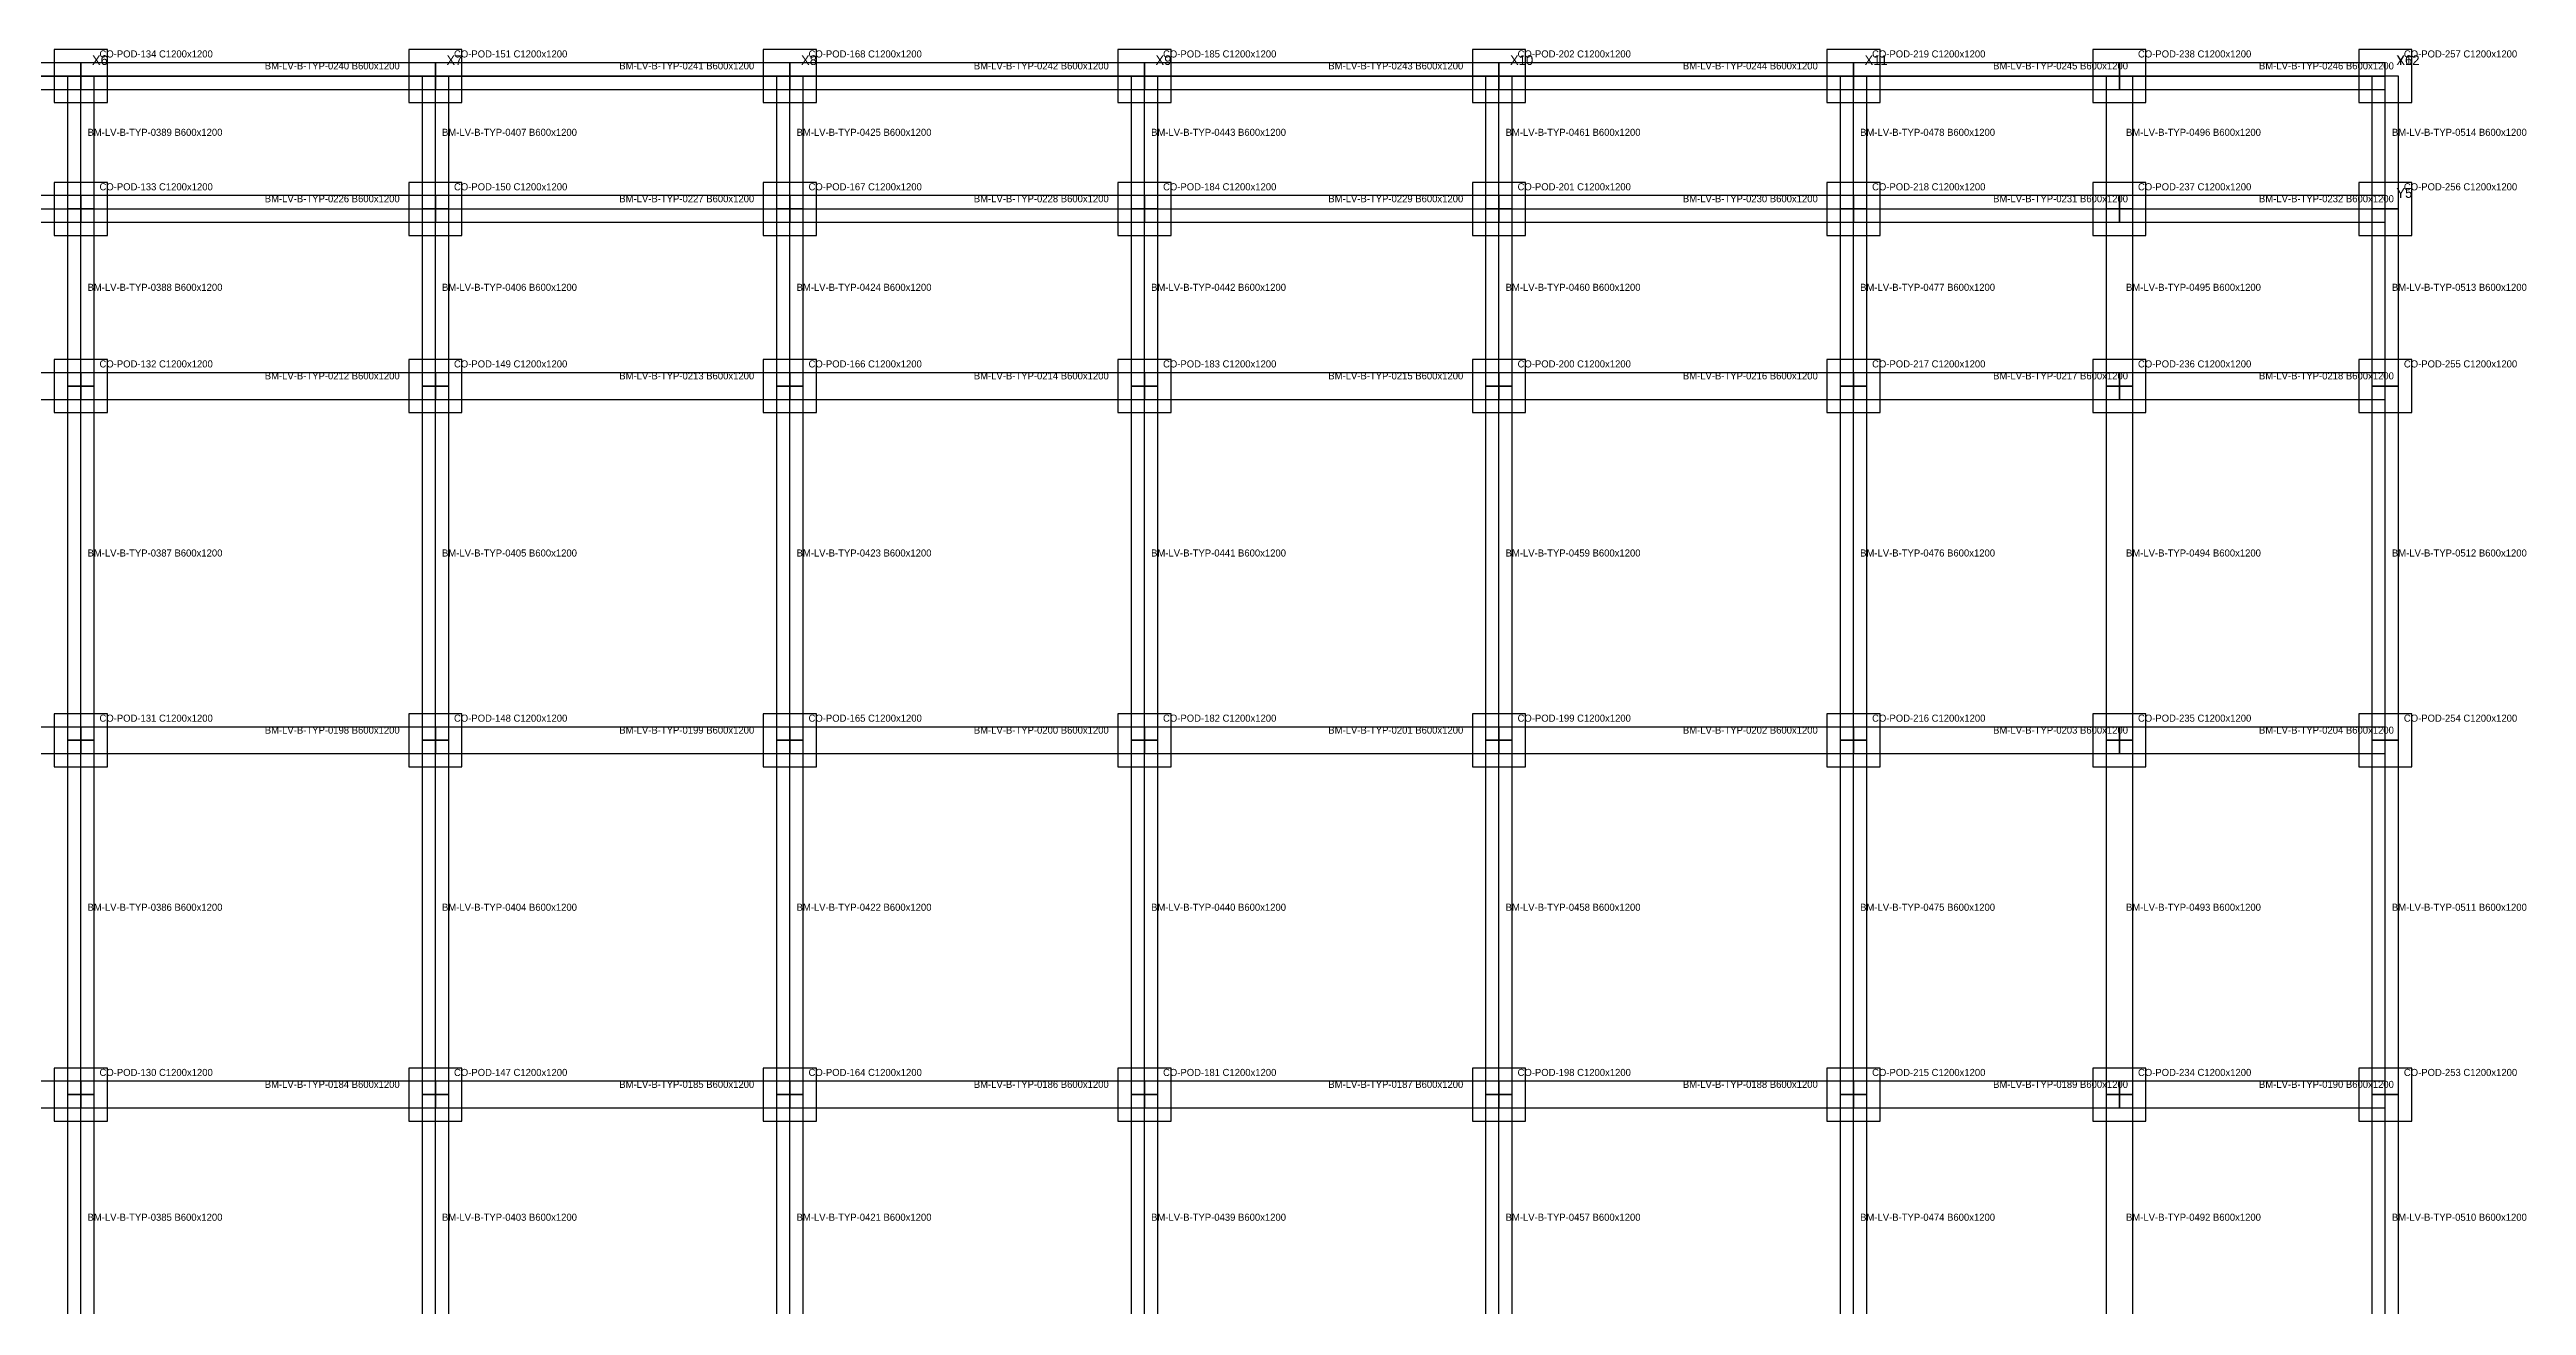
# Model space of a CAD drawing. Header units: millimetres. Extents: x -600 to 227101, y -254450 to 109948.
# Drawn here: x 51293 to 107186, y 74237 to 102600 of the extents above; entities that cross this region are included whole.
import ezdxf

# ---------------------------------------------------------------- set-up
doc = ezdxf.new("R2010")
doc.units = ezdxf.units.MM
for name, color, linetype in [('LV-B-TYP_BEAM', 5, 'Continuous'), ('LV-B-TYP_COLUMN', 1, 'Continuous'), ('LV-B-TYP_GRID', 8, 'Continuous'), ('LV-B-TYP_SLAB', 7, 'Continuous'), ('TEXT', 7, 'Continuous')]:
    doc.layers.add(name, color=color, linetype=linetype)

msp = doc.modelspace()

# ---------------------------------------------------------------- linework, layer by layer
at = {"layer": 'LV-B-TYP_BEAM'}
for points in [[(44000, 102300), (44000, 101700), (52000, 101700), (52000, 102300), (44000, 102300)], [(52000, 102300), (52000, 101700), (60000, 101700), (60000, 102300), (52000, 102300)], [(60000, 102300), (60000, 101700), (68000, 101700), (68000, 102300), (60000, 102300)], [(68000, 102300), (68000, 101700), (76000, 101700), (76000, 102300), (68000, 102300)], [(76000, 102300), (76000, 101700), (84000, 101700), (84000, 102300), (76000, 102300)], [(84000, 102300), (84000, 101700), (92000, 101700), (92000, 102300), (84000, 102300)], [(92000, 102300), (92000, 101700), (98000, 101700), (98000, 102300), (92000, 102300)], [(98000, 102300), (98000, 101700), (104000, 101700), (104000, 102300), (98000, 102300)], [(51700, 99000), (52300, 99000), (52300, 102000), (51700, 102000), (51700, 99000)], [(59700, 99000), (60300, 99000), (60300, 102000), (59700, 102000), (59700, 99000)], [(67700, 99000), (68300, 99000), (68300, 102000), (67700, 102000), (67700, 99000)], [(75700, 99000), (76300, 99000), (76300, 102000), (75700, 102000), (75700, 99000)], [(83700, 99000), (84300, 99000), (84300, 102000), (83700, 102000), (83700, 99000)], [(91700, 99000), (92300, 99000), (92300, 102000), (91700, 102000), (91700, 99000)], [(97700, 99000), (98300, 99000), (98300, 102000), (97700, 102000), (97700, 99000)], [(103700, 99000), (104300, 99000), (104300, 102000), (103700, 102000), (103700, 99000)], [(44000, 99300), (44000, 98700), (52000, 98700), (52000, 99300), (44000, 99300)], [(51700, 95000), (52300, 95000), (52300, 99000), (51700, 99000), (51700, 95000)], [(52000, 99300), (52000, 98700), (60000, 98700), (60000, 99300), (52000, 99300)], [(59700, 95000), (60300, 95000), (60300, 99000), (59700, 99000), (59700, 95000)], [(60000, 99300), (60000, 98700), (68000, 98700), (68000, 99300), (60000, 99300)], [(67700, 95000), (68300, 95000), (68300, 99000), (67700, 99000), (67700, 95000)], [(68000, 99300), (68000, 98700), (76000, 98700), (76000, 99300), (68000, 99300)], [(75700, 95000), (76300, 95000), (76300, 99000), (75700, 99000), (75700, 95000)], [(76000, 99300), (76000, 98700), (84000, 98700), (84000, 99300), (76000, 99300)], [(83700, 95000), (84300, 95000), (84300, 99000), (83700, 99000), (83700, 95000)], [(84000, 99300), (84000, 98700), (92000, 98700), (92000, 99300), (84000, 99300)], [(91700, 95000), (92300, 95000), (92300, 99000), (91700, 99000), (91700, 95000)], [(92000, 99300), (92000, 98700), (98000, 98700), (98000, 99300), (92000, 99300)], [(97700, 95000), (98300, 95000), (98300, 99000), (97700, 99000), (97700, 95000)], [(98000, 99300), (98000, 98700), (104000, 98700), (104000, 99300), (98000, 99300)], [(103700, 95000), (104300, 95000), (104300, 99000), (103700, 99000), (103700, 95000)], [(44000, 95300), (44000, 94700), (52000, 94700), (52000, 95300), (44000, 95300)], [(52000, 95300), (52000, 94700), (60000, 94700), (60000, 95300), (52000, 95300)], [(60000, 95300), (60000, 94700), (68000, 94700), (68000, 95300), (60000, 95300)], [(68000, 95300), (68000, 94700), (76000, 94700), (76000, 95300), (68000, 95300)], [(76000, 95300), (76000, 94700), (84000, 94700), (84000, 95300), (76000, 95300)], [(84000, 95300), (84000, 94700), (92000, 94700), (92000, 95300), (84000, 95300)], [(92000, 95300), (92000, 94700), (98000, 94700), (98000, 95300), (92000, 95300)], [(98000, 95300), (98000, 94700), (104000, 94700), (104000, 95300), (98000, 95300)], [(51700, 87000), (52300, 87000), (52300, 95000), (51700, 95000), (51700, 87000)], [(59700, 87000), (60300, 87000), (60300, 95000), (59700, 95000), (59700, 87000)], [(67700, 87000), (68300, 87000), (68300, 95000), (67700, 95000), (67700, 87000)], [(75700, 87000), (76300, 87000), (76300, 95000), (75700, 95000), (75700, 87000)], [(83700, 87000), (84300, 87000), (84300, 95000), (83700, 95000), (83700, 87000)], [(91700, 87000), (92300, 87000), (92300, 95000), (91700, 95000), (91700, 87000)], [(97700, 87000), (98300, 87000), (98300, 95000), (97700, 95000), (97700, 87000)], [(103700, 87000), (104300, 87000), (104300, 95000), (103700, 95000), (103700, 87000)], [(44000, 87300), (44000, 86700), (52000, 86700), (52000, 87300), (44000, 87300)], [(52000, 87300), (52000, 86700), (60000, 86700), (60000, 87300), (52000, 87300)], [(60000, 87300), (60000, 86700), (68000, 86700), (68000, 87300), (60000, 87300)], [(68000, 87300), (68000, 86700), (76000, 86700), (76000, 87300), (68000, 87300)], [(76000, 87300), (76000, 86700), (84000, 86700), (84000, 87300), (76000, 87300)], [(84000, 87300), (84000, 86700), (92000, 86700), (92000, 87300), (84000, 87300)], [(92000, 87300), (92000, 86700), (98000, 86700), (98000, 87300), (92000, 87300)], [(98000, 87300), (98000, 86700), (104000, 86700), (104000, 87300), (98000, 87300)], [(51700, 79000), (52300, 79000), (52300, 87000), (51700, 87000), (51700, 79000)], [(59700, 79000), (60300, 79000), (60300, 87000), (59700, 87000), (59700, 79000)], [(67700, 79000), (68300, 79000), (68300, 87000), (67700, 87000), (67700, 79000)], [(75700, 79000), (76300, 79000), (76300, 87000), (75700, 87000), (75700, 79000)], [(83700, 79000), (84300, 79000), (84300, 87000), (83700, 87000), (83700, 79000)], [(91700, 79000), (92300, 79000), (92300, 87000), (91700, 87000), (91700, 79000)], [(97700, 79000), (98300, 79000), (98300, 87000), (97700, 87000), (97700, 79000)], [(103700, 79000), (104300, 79000), (104300, 87000), (103700, 87000), (103700, 79000)], [(44000, 79300), (44000, 78700), (52000, 78700), (52000, 79300), (44000, 79300)], [(51700, 73000), (52300, 73000), (52300, 79000), (51700, 79000), (51700, 73000)], [(52000, 79300), (52000, 78700), (60000, 78700), (60000, 79300), (52000, 79300)], [(59700, 73000), (60300, 73000), (60300, 79000), (59700, 79000), (59700, 73000)], [(60000, 79300), (60000, 78700), (68000, 78700), (68000, 79300), (60000, 79300)], [(67700, 73000), (68300, 73000), (68300, 79000), (67700, 79000), (67700, 73000)], [(68000, 79300), (68000, 78700), (76000, 78700), (76000, 79300), (68000, 79300)], [(75700, 73000), (76300, 73000), (76300, 79000), (75700, 79000), (75700, 73000)], [(76000, 79300), (76000, 78700), (84000, 78700), (84000, 79300), (76000, 79300)], [(83700, 73000), (84300, 73000), (84300, 79000), (83700, 79000), (83700, 73000)], [(84000, 79300), (84000, 78700), (92000, 78700), (92000, 79300), (84000, 79300)], [(91700, 73000), (92300, 73000), (92300, 79000), (91700, 79000), (91700, 73000)], [(92000, 79300), (92000, 78700), (98000, 78700), (98000, 79300), (92000, 79300)], [(97700, 73000), (98300, 73000), (98300, 79000), (97700, 79000), (97700, 73000)], [(98000, 79300), (98000, 78700), (104000, 78700), (104000, 79300), (98000, 79300)], [(103700, 73000), (104300, 73000), (104300, 79000), (103700, 79000), (103700, 73000)]]:
    msp.add_lwpolyline(points, close=True, dxfattribs=at)
at = {"layer": 'LV-B-TYP_COLUMN'}
for points in [[(51400, 101400), (52600, 101400), (52600, 102600), (51400, 102600), (51400, 101400)], [(59400, 101400), (60600, 101400), (60600, 102600), (59400, 102600), (59400, 101400)], [(67400, 101400), (68600, 101400), (68600, 102600), (67400, 102600), (67400, 101400)], [(75400, 101400), (76600, 101400), (76600, 102600), (75400, 102600), (75400, 101400)], [(83400, 101400), (84600, 101400), (84600, 102600), (83400, 102600), (83400, 101400)], [(91400, 101400), (92600, 101400), (92600, 102600), (91400, 102600), (91400, 101400)], [(97400, 101400), (98600, 101400), (98600, 102600), (97400, 102600), (97400, 101400)], [(103400, 101400), (104600, 101400), (104600, 102600), (103400, 102600), (103400, 101400)], [(51400, 98400), (52600, 98400), (52600, 99600), (51400, 99600), (51400, 98400)], [(59400, 98400), (60600, 98400), (60600, 99600), (59400, 99600), (59400, 98400)], [(67400, 98400), (68600, 98400), (68600, 99600), (67400, 99600), (67400, 98400)], [(75400, 98400), (76600, 98400), (76600, 99600), (75400, 99600), (75400, 98400)], [(83400, 98400), (84600, 98400), (84600, 99600), (83400, 99600), (83400, 98400)], [(91400, 98400), (92600, 98400), (92600, 99600), (91400, 99600), (91400, 98400)], [(97400, 98400), (98600, 98400), (98600, 99600), (97400, 99600), (97400, 98400)], [(103400, 98400), (104600, 98400), (104600, 99600), (103400, 99600), (103400, 98400)], [(51400, 94400), (52600, 94400), (52600, 95600), (51400, 95600), (51400, 94400)], [(59400, 94400), (60600, 94400), (60600, 95600), (59400, 95600), (59400, 94400)], [(67400, 94400), (68600, 94400), (68600, 95600), (67400, 95600), (67400, 94400)], [(75400, 94400), (76600, 94400), (76600, 95600), (75400, 95600), (75400, 94400)], [(83400, 94400), (84600, 94400), (84600, 95600), (83400, 95600), (83400, 94400)], [(91400, 94400), (92600, 94400), (92600, 95600), (91400, 95600), (91400, 94400)], [(97400, 94400), (98600, 94400), (98600, 95600), (97400, 95600), (97400, 94400)], [(103400, 94400), (104600, 94400), (104600, 95600), (103400, 95600), (103400, 94400)], [(51400, 86400), (52600, 86400), (52600, 87600), (51400, 87600), (51400, 86400)], [(59400, 86400), (60600, 86400), (60600, 87600), (59400, 87600), (59400, 86400)], [(67400, 86400), (68600, 86400), (68600, 87600), (67400, 87600), (67400, 86400)], [(75400, 86400), (76600, 86400), (76600, 87600), (75400, 87600), (75400, 86400)], [(83400, 86400), (84600, 86400), (84600, 87600), (83400, 87600), (83400, 86400)], [(91400, 86400), (92600, 86400), (92600, 87600), (91400, 87600), (91400, 86400)], [(97400, 86400), (98600, 86400), (98600, 87600), (97400, 87600), (97400, 86400)], [(103400, 86400), (104600, 86400), (104600, 87600), (103400, 87600), (103400, 86400)], [(51400, 78400), (52600, 78400), (52600, 79600), (51400, 79600), (51400, 78400)], [(59400, 78400), (60600, 78400), (60600, 79600), (59400, 79600), (59400, 78400)], [(67400, 78400), (68600, 78400), (68600, 79600), (67400, 79600), (67400, 78400)], [(75400, 78400), (76600, 78400), (76600, 79600), (75400, 79600), (75400, 78400)], [(83400, 78400), (84600, 78400), (84600, 79600), (83400, 79600), (83400, 78400)], [(91400, 78400), (92600, 78400), (92600, 79600), (91400, 79600), (91400, 78400)], [(97400, 78400), (98600, 78400), (98600, 79600), (97400, 79600), (97400, 78400)], [(103400, 78400), (104600, 78400), (104600, 79600), (103400, 79600), (103400, 78400)]]:
    msp.add_lwpolyline(points, close=True, dxfattribs=at)
at = {"layer": 'LV-B-TYP_GRID'}
for points in [[(0, 102000), (104000, 102000)], [(52000, 0), (52000, 102000)], [(60000, 0), (60000, 102000)], [(68000, 0), (68000, 102000)], [(76000, 0), (76000, 102000)], [(84000, 0), (84000, 102000)], [(92000, 0), (92000, 102000)], [(104000, 0), (104000, 102000)], [(0, 99000), (104000, 99000)]]:
    msp.add_lwpolyline(points, dxfattribs=at)
at = {"layer": 'LV-B-TYP_SLAB'}
msp.add_lwpolyline([(0, 0), (104000, 0), (104000, 102000), (0, 102000), (0, 0)], close=True, dxfattribs=at)

# ---------------------------------------------------------------- texts
at = {"layer": 'TEXT'}
for s, height, p in [('X6', 220, (52250, 102250)), ('CO-POD-134 C1200x1200', 160, (52420, 102420)), ('BM-LV-B-TYP-0240 B600x1200', 160, (56150, 102150)), ('X7', 220, (60250, 102250)), ('CO-POD-151 C1200x1200', 160, (60420, 102420)), ('BM-LV-B-TYP-0241 B600x1200', 160, (64150, 102150)), ('X8', 220, (68250, 102250)), ('CO-POD-168 C1200x1200', 160, (68420, 102420)), ('BM-LV-B-TYP-0242 B600x1200', 160, (72150, 102150)), ('X9', 220, (76250, 102250)), ('CO-POD-185 C1200x1200', 160, (76420, 102420)), ('BM-LV-B-TYP-0243 B600x1200', 160, (80150, 102150)), ('X10', 220, (84250, 102250)), ('CO-POD-202 C1200x1200', 160, (84420, 102420)), ('BM-LV-B-TYP-0244 B600x1200', 160, (88150, 102150)), ('X11', 220, (92250, 102250)), ('CO-POD-219 C1200x1200', 160, (92420, 102420)), ('BM-LV-B-TYP-0245 B600x1200', 160, (95150, 102150)), ('CO-POD-238 C1200x1200', 160, (98420, 102420)), ('BM-LV-B-TYP-0246 B600x1200', 160, (101150, 102150)), ('Y6', 220, (104250, 102250)), ('X12', 220, (104250, 102250)), ('CO-POD-257 C1200x1200', 160, (104420, 102420)), ('BM-LV-B-TYP-0389 B600x1200', 160, (52150, 100650)), ('BM-LV-B-TYP-0407 B600x1200', 160, (60150, 100650)), ('BM-LV-B-TYP-0425 B600x1200', 160, (68150, 100650)), ('BM-LV-B-TYP-0443 B600x1200', 160, (76150, 100650)), ('BM-LV-B-TYP-0461 B600x1200', 160, (84150, 100650)), ('BM-LV-B-TYP-0478 B600x1200', 160, (92150, 100650)), ('BM-LV-B-TYP-0496 B600x1200', 160, (98150, 100650)), ('BM-LV-B-TYP-0514 B600x1200', 160, (104150, 100650)), ('CO-POD-133 C1200x1200', 160, (52420, 99420)), ('CO-POD-150 C1200x1200', 160, (60420, 99420)), ('CO-POD-167 C1200x1200', 160, (68420, 99420)), ('CO-POD-184 C1200x1200', 160, (76420, 99420)), ('CO-POD-201 C1200x1200', 160, (84420, 99420)), ('CO-POD-218 C1200x1200', 160, (92420, 99420)), ('CO-POD-237 C1200x1200', 160, (98420, 99420)), ('CO-POD-256 C1200x1200', 160, (104420, 99420)), ('BM-LV-B-TYP-0226 B600x1200', 160, (56150, 99150)), ('BM-LV-B-TYP-0227 B600x1200', 160, (64150, 99150)), ('BM-LV-B-TYP-0228 B600x1200', 160, (72150, 99150)), ('BM-LV-B-TYP-0229 B600x1200', 160, (80150, 99150)), ('BM-LV-B-TYP-0230 B600x1200', 160, (88150, 99150)), ('BM-LV-B-TYP-0231 B600x1200', 160, (95150, 99150)), ('BM-LV-B-TYP-0232 B600x1200', 160, (101150, 99150)), ('Y5', 220, (104250, 99250)), ('BM-LV-B-TYP-0388 B600x1200', 160, (52150, 97150)), ('BM-LV-B-TYP-0406 B600x1200', 160, (60150, 97150)), ('BM-LV-B-TYP-0424 B600x1200', 160, (68150, 97150)), ('BM-LV-B-TYP-0442 B600x1200', 160, (76150, 97150)), ('BM-LV-B-TYP-0460 B600x1200', 160, (84150, 97150)), ('BM-LV-B-TYP-0477 B600x1200', 160, (92150, 97150)), ('BM-LV-B-TYP-0495 B600x1200', 160, (98150, 97150)), ('BM-LV-B-TYP-0513 B600x1200', 160, (104150, 97150)), ('CO-POD-132 C1200x1200', 160, (52420, 95420)), ('CO-POD-149 C1200x1200', 160, (60420, 95420)), ('CO-POD-166 C1200x1200', 160, (68420, 95420)), ('CO-POD-183 C1200x1200', 160, (76420, 95420)), ('CO-POD-200 C1200x1200', 160, (84420, 95420)), ('CO-POD-217 C1200x1200', 160, (92420, 95420)), ('CO-POD-236 C1200x1200', 160, (98420, 95420)), ('CO-POD-255 C1200x1200', 160, (104420, 95420)), ('BM-LV-B-TYP-0212 B600x1200', 160, (56150, 95150)), ('BM-LV-B-TYP-0213 B600x1200', 160, (64150, 95150)), ('BM-LV-B-TYP-0214 B600x1200', 160, (72150, 95150)), ('BM-LV-B-TYP-0215 B600x1200', 160, (80150, 95150)), ('BM-LV-B-TYP-0216 B600x1200', 160, (88150, 95150)), ('BM-LV-B-TYP-0217 B600x1200', 160, (95150, 95150)), ('BM-LV-B-TYP-0218 B600x1200', 160, (101150, 95150)), ('BM-LV-B-TYP-0387 B600x1200', 160, (52150, 91150)), ('BM-LV-B-TYP-0405 B600x1200', 160, (60150, 91150)), ('BM-LV-B-TYP-0423 B600x1200', 160, (68150, 91150)), ('BM-LV-B-TYP-0441 B600x1200', 160, (76150, 91150)), ('BM-LV-B-TYP-0459 B600x1200', 160, (84150, 91150)), ('BM-LV-B-TYP-0476 B600x1200', 160, (92150, 91150)), ('BM-LV-B-TYP-0494 B600x1200', 160, (98150, 91150)), ('BM-LV-B-TYP-0512 B600x1200', 160, (104150, 91150)), ('CO-POD-131 C1200x1200', 160, (52420, 87420)), ('BM-LV-B-TYP-0198 B600x1200', 160, (56150, 87150)), ('CO-POD-148 C1200x1200', 160, (60420, 87420)), ('BM-LV-B-TYP-0199 B600x1200', 160, (64150, 87150)), ('CO-POD-165 C1200x1200', 160, (68420, 87420)), ('BM-LV-B-TYP-0200 B600x1200', 160, (72150, 87150)), ('CO-POD-182 C1200x1200', 160, (76420, 87420)), ('BM-LV-B-TYP-0201 B600x1200', 160, (80150, 87150)), ('CO-POD-199 C1200x1200', 160, (84420, 87420)), ('BM-LV-B-TYP-0202 B600x1200', 160, (88150, 87150)), ('CO-POD-216 C1200x1200', 160, (92420, 87420)), ('BM-LV-B-TYP-0203 B600x1200', 160, (95150, 87150)), ('CO-POD-235 C1200x1200', 160, (98420, 87420)), ('BM-LV-B-TYP-0204 B600x1200', 160, (101150, 87150)), ('CO-POD-254 C1200x1200', 160, (104420, 87420)), ('BM-LV-B-TYP-0386 B600x1200', 160, (52150, 83150)), ('BM-LV-B-TYP-0404 B600x1200', 160, (60150, 83150)), ('BM-LV-B-TYP-0422 B600x1200', 160, (68150, 83150)), ('BM-LV-B-TYP-0440 B600x1200', 160, (76150, 83150)), ('BM-LV-B-TYP-0458 B600x1200', 160, (84150, 83150)), ('BM-LV-B-TYP-0475 B600x1200', 160, (92150, 83150)), ('BM-LV-B-TYP-0493 B600x1200', 160, (98150, 83150)), ('BM-LV-B-TYP-0511 B600x1200', 160, (104150, 83150)), ('CO-POD-130 C1200x1200', 160, (52420, 79420)), ('CO-POD-147 C1200x1200', 160, (60420, 79420)), ('CO-POD-164 C1200x1200', 160, (68420, 79420)), ('CO-POD-181 C1200x1200', 160, (76420, 79420)), ('CO-POD-198 C1200x1200', 160, (84420, 79420)), ('CO-POD-215 C1200x1200', 160, (92420, 79420)), ('CO-POD-234 C1200x1200', 160, (98420, 79420)), ('CO-POD-253 C1200x1200', 160, (104420, 79420)), ('BM-LV-B-TYP-0184 B600x1200', 160, (56150, 79150)), ('BM-LV-B-TYP-0185 B600x1200', 160, (64150, 79150)), ('BM-LV-B-TYP-0186 B600x1200', 160, (72150, 79150)), ('BM-LV-B-TYP-0187 B600x1200', 160, (80150, 79150)), ('BM-LV-B-TYP-0188 B600x1200', 160, (88150, 79150)), ('BM-LV-B-TYP-0189 B600x1200', 160, (95150, 79150)), ('BM-LV-B-TYP-0190 B600x1200', 160, (101150, 79150)), ('BM-LV-B-TYP-0385 B600x1200', 160, (52150, 76150)), ('BM-LV-B-TYP-0403 B600x1200', 160, (60150, 76150)), ('BM-LV-B-TYP-0421 B600x1200', 160, (68150, 76150)), ('BM-LV-B-TYP-0439 B600x1200', 160, (76150, 76150)), ('BM-LV-B-TYP-0457 B600x1200', 160, (84150, 76150)), ('BM-LV-B-TYP-0474 B600x1200', 160, (92150, 76150)), ('BM-LV-B-TYP-0492 B600x1200', 160, (98150, 76150)), ('BM-LV-B-TYP-0510 B600x1200', 160, (104150, 76150))]:
    msp.add_text(s, height=height, dxfattribs=at).set_placement(p)

doc.saveas('drawing.dxf')
